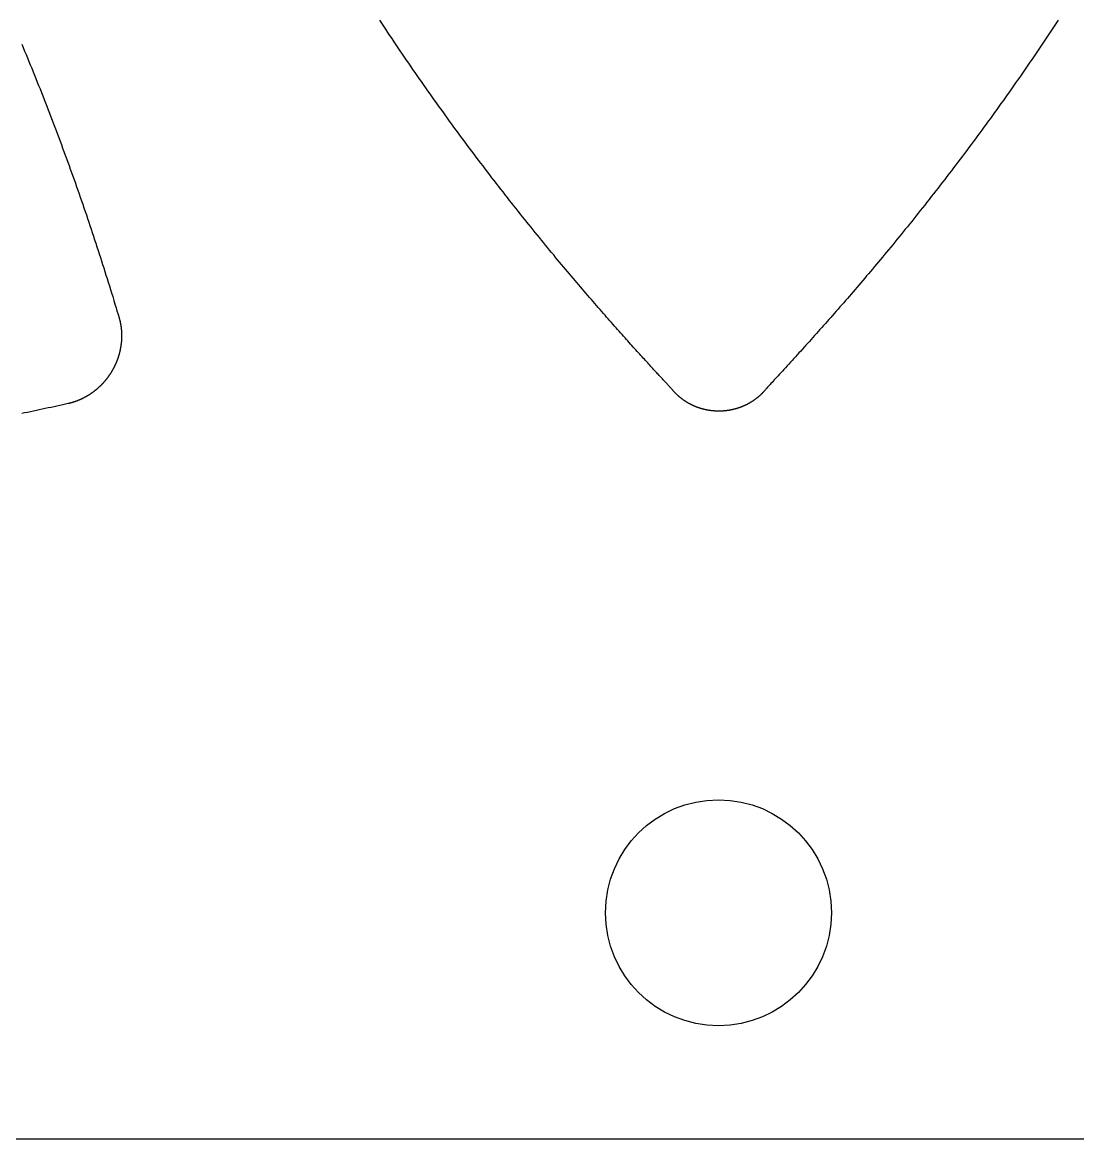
# Model space of a CAD drawing. Extents: x -3 to 136, y 0 to 121.
# Drawn here: x 24.09 to 38.1, y 0 to 14.82 of the extents above; entities that cross this region are included whole.
import ezdxf

# ---------------------------------------------------------------- set-up
doc = ezdxf.new("R2010")
doc.units = 0
doc.layers.get('0').update_dxf_attribs({"linetype": 'CONTINUOUS'})

msp = doc.modelspace()

# ---------------------------------------------------------------- linework, layer by layer
msp.add_lwpolyline([(69.26408, 119.9689, 0.57735027), (64.06792, 119.9689), (-2.59808, 4.5, 0.57735027), (0, 0), (133.332, 0, 0.57735027), (135.93008, 4.5)], format="xyb", close=True)
for points in [[(32.7257, 9.93919, 0), (32.7231, 9.94224, 0), (32.7201, 9.94565, 0), (32.7169, 9.94943, 0), (32.7132, 9.95356, 0), (32.7092, 9.95806, 0), (32.7049, 9.96291, 0), (32.7002, 9.96812, 0), (32.6951, 9.97369, 0), (32.6897, 9.97961, 0), (32.684, 9.98588, 0), (32.6779, 9.9925, 0), (32.6716, 9.99948, 0), (32.6648, 10.0068, 0), (32.6578, 10.0145, 0), (32.6504, 10.0225, 0), (32.6427, 10.0309, 0), (32.6346, 10.0396, 0), (32.6262, 10.0486, 0), (32.6176, 10.058, 0), (32.6086, 10.0677, 0), (32.5993, 10.0778, 0), (32.5896, 10.0882, 0), (32.5797, 10.0989, 0), (32.5694, 10.11, 0), (32.5589, 10.1214, 0), (32.548, 10.1332, 0), (32.5369, 10.1452, 0), (32.5254, 10.1576, 0), (32.5137, 10.1704, 0), (32.5016, 10.1834, 0), (32.4893, 10.1968, 0), (32.4767, 10.2105, 0), (32.4638, 10.2245, 0), (32.4506, 10.2389, 0), (32.4371, 10.2536, 0), (32.4233, 10.2685, 0), (32.4093, 10.2839, 0), (32.395, 10.2995, 0), (32.3804, 10.3154, 0), (32.3655, 10.3317, 0), (32.3504, 10.3482, 0), (32.335, 10.3651, 0), (32.3193, 10.3823, 0), (32.3034, 10.3998, 0), (32.2872, 10.4176, 0), (32.2708, 10.4357, 0), (32.2541, 10.4541, 0), (32.2372, 10.4728, 0), (32.22, 10.4918, 0), (32.2025, 10.5111, 0), (32.1848, 10.5308, 0), (32.1669, 10.5507, 0), (32.1487, 10.5709, 0), (32.1303, 10.5914, 0), (32.1117, 10.6122, 0), (32.0928, 10.6333, 0), (32.0737, 10.6547, 0), (32.0543, 10.6763, 0), (32.0347, 10.6983, 0), (32.0149, 10.7206, 0), (31.9949, 10.7431, 0), (31.9747, 10.7659, 0), (31.9542, 10.789, 0), (31.9336, 10.8124, 0), (31.9127, 10.8361, 0), (31.8916, 10.86, 0), (31.8703, 10.8843, 0), (31.8487, 10.9088, 0), (31.827, 10.9336, 0), (31.8051, 10.9586, 0), (31.783, 10.9839, 0), (31.7607, 11.0096, 0), (31.7382, 11.0354, 0), (31.7155, 11.0616, 0), (31.6926, 11.088, 0), (31.6695, 11.1147, 0), (31.6462, 11.1416, 0), (31.6227, 11.1688, 0), (31.5991, 11.1963, 0), (31.5753, 11.224, 0), (31.5513, 11.252, 0), (31.5271, 11.2802, 0), (31.5028, 11.3087, 0), (31.4783, 11.3375, 0), (31.4536, 11.3665, 0), (31.4288, 11.3958, 0), (31.4038, 11.4253, 0), (31.3786, 11.4551, 0), (31.3533, 11.4851, 0), (31.3278, 11.5154, 0), (31.3022, 11.5459, 0), (31.2764, 11.5767, 0), (31.2505, 11.6077, 0), (31.2244, 11.639, 0), (31.1982, 11.6705, 0), (31.1718, 11.7022, 0), (31.1453, 11.7342, 0), (31.1187, 11.7664, 0), (31.0919, 11.7988, 0), (31.065, 11.8315, 0), (31.038, 11.8645, 0), (31.0108, 11.8976, 0), (30.9835, 11.931, 0), (30.9561, 11.9646, 0), (30.9286, 11.9985, 0), (30.9009, 12.0325, 0), (30.8731, 12.0668, 0), (30.8453, 12.1014, 0), (30.8173, 12.1361, 0), (30.7892, 12.1711, 0), (30.7609, 12.2063, 0), (30.7326, 12.2417, 0), (30.7042, 12.2773, 0), (30.6757, 12.3132, 0), (30.647, 12.3492, 0), (30.6183, 12.3855, 0), (30.5895, 12.422, 0), (30.5606, 12.4587, 0), (30.5316, 12.4956, 0), (30.5025, 12.5327, 0), (30.4734, 12.5701, 0), (30.4441, 12.6076, 0), (30.4148, 12.6453, 0), (30.3854, 12.6833, 0), (30.3559, 12.7214, 0), (30.3264, 12.7598, 0), (30.2967, 12.7983, 0), (30.2671, 12.8371, 0), (30.2373, 12.876, 0), (30.2075, 12.9152, 0), (30.1776, 12.9545, 0), (30.1477, 12.9941, 0), (30.1177, 13.0337, 0), (30.0878, 13.0734, 0), (30.058, 13.1131, 0), (30.0283, 13.1529, 0), (29.9986, 13.1927, 0), (29.969, 13.2325, 0), (29.9394, 13.2723, 0), (29.9099, 13.3122, 0), (29.8805, 13.3522, 0), (29.8511, 13.3921, 0), (29.8218, 13.4321, 0), (29.7925, 13.4721, 0), (29.7634, 13.5122, 0), (29.7342, 13.5523, 0), (29.7052, 13.5924, 0), (29.6762, 13.6326, 0), (29.6473, 13.6728, 0), (29.6184, 13.713, 0), (29.5896, 13.7532, 0), (29.5609, 13.7935, 0), (29.5322, 13.8339, 0), (29.5036, 13.8742, 0), (29.475, 13.9146, 0), (29.4465, 13.9551, 0), (29.4181, 13.9956, 0), (29.3897, 14.0361, 0), (29.3615, 14.0766, 0), (29.3332, 14.1172, 0), (29.305, 14.1578, 0), (29.2769, 14.1984, 0), (29.2489, 14.2391, 0), (29.2209, 14.2798, 0), (29.193, 14.3206, 0), (29.1651, 14.3613, 0), (29.1373, 14.4021, 0), (29.1096, 14.443, 0), (29.0819, 14.4839, 0), (29.0543, 14.5248, 0), (29.0268, 14.5658, 0), (28.9993, 14.6068, 0), (28.9719, 14.6478, 0), (28.9446, 14.6888, 0), (28.9173, 14.7299, 0), (28.89, 14.7711, 0), (28.8629, 14.8122, 0), (28.8358, 14.8534, 0)], [(37.842, 14.8508, 0), (37.8158, 14.8108, 0), (37.7894, 14.7708, 0), (37.763, 14.7308, 0), (37.7366, 14.6909, 0), (37.7101, 14.6511, 0), (37.6835, 14.6112, 0), (37.6568, 14.5714, 0), (37.6301, 14.5316, 0), (37.6034, 14.4919, 0), (37.5766, 14.4522, 0), (37.5497, 14.4125, 0), (37.5227, 14.3729, 0), (37.4957, 14.3333, 0), (37.4687, 14.2937, 0), (37.4416, 14.2541, 0), (37.4144, 14.2146, 0), (37.3872, 14.1751, 0), (37.3599, 14.1357, 0), (37.3325, 14.0963, 0), (37.3051, 14.0569, 0), (37.2776, 14.0176, 0), (37.2501, 13.9782, 0), (37.2225, 13.939, 0), (37.1948, 13.8997, 0), (37.1671, 13.8605, 0), (37.1393, 13.8213, 0), (37.1115, 13.7822, 0), (37.0836, 13.743, 0), (37.0556, 13.704, 0), (37.0276, 13.6649, 0), (36.9995, 13.6259, 0), (36.9714, 13.5869, 0), (36.9432, 13.5479, 0), (36.9149, 13.509, 0), (36.8866, 13.4701, 0), (36.8582, 13.4313, 0), (36.8297, 13.3924, 0), (36.8012, 13.3536, 0), (36.7727, 13.3149, 0), (36.744, 13.2761, 0), (36.7154, 13.2374, 0), (36.6866, 13.1988, 0), (36.6578, 13.1601, 0), (36.6289, 13.1215, 0), (36.6, 13.0829, 0), (36.571, 13.0444, 0), (36.542, 13.0059, 0), (36.5129, 12.9674, 0), (36.4837, 12.9289, 0), (36.4544, 12.8905, 0), (36.4252, 12.8521, 0), (36.3958, 12.8138, 0), (36.3664, 12.7755, 0), (36.3369, 12.7372, 0), (36.3074, 12.6989, 0), (36.2778, 12.6607, 0), (36.2481, 12.6225, 0), (36.2184, 12.5843, 0), (36.1887, 12.5463, 0), (36.1591, 12.5085, 0), (36.1296, 12.4709, 0), (36.1003, 12.4336, 0), (36.0711, 12.3966, 0), (36.042, 12.3598, 0), (36.013, 12.3233, 0), (35.9841, 12.287, 0), (35.9554, 12.251, 0), (35.9268, 12.2152, 0), (35.8983, 12.1797, 0), (35.87, 12.1444, 0), (35.8417, 12.1093, 0), (35.8136, 12.0745, 0), (35.7856, 12.0399, 0), (35.7577, 12.0055, 0), (35.7299, 11.9713, 0), (35.7022, 11.9374, 0), (35.6747, 11.9038, 0), (35.6472, 11.8703, 0), (35.6199, 11.837, 0), (35.5927, 11.804, 0), (35.5656, 11.7712, 0), (35.5386, 11.7386, 0), (35.5117, 11.7062, 0), (35.4849, 11.6741, 0), (35.4583, 11.6421, 0), (35.4317, 11.6103, 0), (35.4052, 11.5788, 0), (35.3789, 11.5474, 0), (35.3527, 11.5163, 0), (35.3265, 11.4853, 0), (35.3005, 11.4545, 0), (35.2745, 11.4239, 0), (35.2487, 11.3936, 0), (35.223, 11.3634, 0), (35.1973, 11.3334, 0), (35.1718, 11.3035, 0), (35.1463, 11.2739, 0), (35.121, 11.2444, 0), (35.0958, 11.2151, 0), (35.0706, 11.186, 0), (35.0456, 11.1571, 0), (35.0206, 11.1283, 0), (34.9957, 11.0997, 0), (34.971, 11.0713, 0), (34.9463, 11.043, 0), (34.9217, 11.0149, 0), (34.8972, 10.9869, 0), (34.8728, 10.9591, 0), (34.8485, 10.9315, 0), (34.8242, 10.904, 0), (34.8001, 10.8767, 0), (34.776, 10.8495, 0), (34.752, 10.8225, 0), (34.7282, 10.7956, 0), (34.7044, 10.7688, 0), (34.6806, 10.7422, 0), (34.657, 10.7158, 0), (34.6334, 10.6894, 0), (34.61, 10.6632, 0), (34.5866, 10.6372, 0), (34.5633, 10.6112, 0), (34.54, 10.5854, 0), (34.5169, 10.5597, 0), (34.4938, 10.5342, 0), (34.4708, 10.5087, 0), (34.4479, 10.4834, 0), (34.425, 10.4582, 0), (34.4022, 10.4331, 0), (34.3795, 10.4082, 0), (34.3569, 10.3833, 0), (34.3343, 10.3585, 0), (34.3118, 10.3339, 0), (34.2894, 10.3093, 0), (34.2671, 10.2849, 0), (34.245, 10.2608, 0), (34.2235, 10.2373, 0), (34.2025, 10.2144, 0), (34.1821, 10.1922, 0), (34.1624, 10.1707, 0), (34.1433, 10.1499, 0), (34.1248, 10.1298, 0), (34.1072, 10.1106, 0), (34.0902, 10.0921, 0), (34.074, 10.0745, 0), (34.0587, 10.0577, 0), (34.0441, 10.0419, 0), (34.0305, 10.027, 0), (34.0177, 10.013, 0), (34.0059, 10, 0), (33.995, 9.98806, 0), (33.9851, 9.97713, 0), (33.9763, 9.96728, 0), (33.9684, 9.95853, 0), (33.9617, 9.95091, 0), (33.9561, 9.94446, 0), (33.9516, 9.93919, 0)], [(24.0834, 14.5326, 0), (24.1024, 14.487, 0), (24.1214, 14.4413, 0), (24.1404, 14.3957, 0), (24.1592, 14.35, 0), (24.178, 14.3043, 0), (24.1968, 14.2585, 0), (24.2154, 14.2128, 0), (24.234, 14.167, 0), (24.2526, 14.1212, 0), (24.271, 14.0753, 0), (24.2895, 14.0294, 0), (24.3078, 13.9836, 0), (24.3261, 13.9376, 0), (24.3443, 13.8917, 0), (24.3624, 13.8457, 0), (24.3805, 13.7997, 0), (24.3985, 13.7537, 0), (24.4164, 13.7076, 0), (24.4343, 13.6616, 0), (24.4521, 13.6154, 0), (24.4699, 13.5693, 0), (24.4875, 13.5231, 0), (24.5052, 13.477, 0), (24.5227, 13.4307, 0), (24.5402, 13.3845, 0), (24.5576, 13.3382, 0), (24.575, 13.2919, 0), (24.5923, 13.2456, 0), (24.6095, 13.1992, 0), (24.6267, 13.1528, 0), (24.6438, 13.1064, 0), (24.6609, 13.0599, 0), (24.6779, 13.0134, 0), (24.6948, 12.9669, 0), (24.7116, 12.9204, 0), (24.7284, 12.8738, 0), (24.7452, 12.8272, 0), (24.7618, 12.7806, 0), (24.7784, 12.7339, 0), (24.795, 12.6872, 0), (24.8115, 12.6404, 0), (24.8279, 12.5937, 0), (24.8443, 12.5469, 0), (24.8606, 12.5, 0), (24.8768, 12.4532, 0), (24.893, 12.4063, 0), (24.9091, 12.3594, 0), (24.9252, 12.3124, 0), (24.9412, 12.2654, 0), (24.9571, 12.2184, 0), (24.973, 12.1713, 0), (24.9888, 12.1242, 0), (25.0045, 12.0771, 0), (25.0202, 12.0299, 0), (25.0359, 11.9827, 0), (25.0514, 11.9355, 0), (25.0669, 11.8885, 0), (25.0822, 11.8416, 0), (25.0974, 11.7949, 0), (25.1125, 11.7482, 0), (25.1276, 11.7016, 0), (25.1425, 11.655, 0), (25.1574, 11.6083, 0), (25.1723, 11.5616, 0), (25.1871, 11.5147, 0), (25.2019, 11.4677, 0), (25.2167, 11.4205, 0), (25.2316, 11.373, 0), (25.2464, 11.3253, 0), (25.2612, 11.2773, 0), (25.2761, 11.2289, 0), (25.2911, 11.1801, 0), (25.3061, 11.1309, 0), (25.3212, 11.0812, 0), (25.3356, 11.0338, 0), (25.3481, 10.9923, 0), (25.3586, 10.9574, 0), (25.367, 10.9296, 0), (25.373, 10.9095, 0)], [(25.373, 10.9095, 0), (25.3742, 10.9058, 0), (25.3753, 10.9021, 0), (25.3764, 10.8983, 0), (25.3774, 10.8946, 0), (25.3785, 10.8909, 0), (25.3795, 10.8871, 0), (25.3805, 10.8834, 0), (25.3815, 10.8796, 0), (25.3825, 10.8758, 0), (25.3835, 10.8721, 0), (25.3844, 10.8683, 0), (25.3853, 10.8645, 0), (25.3863, 10.8607, 0), (25.3871, 10.8569, 0), (25.388, 10.8532, 0), (25.3889, 10.8494, 0), (25.3897, 10.8456, 0), (25.3905, 10.8418, 0), (25.3913, 10.838, 0), (25.3921, 10.8341, 0), (25.3929, 10.8303, 0), (25.3936, 10.8265, 0), (25.3944, 10.8227, 0), (25.3951, 10.8189, 0), (25.3958, 10.8151, 0), (25.3965, 10.8112, 0), (25.3971, 10.8074, 0), (25.3978, 10.8036, 0), (25.3984, 10.7997, 0), (25.399, 10.7959, 0), (25.3996, 10.792, 0), (25.4002, 10.7882, 0), (25.4007, 10.7843, 0), (25.4013, 10.7805, 0), (25.4018, 10.7766, 0), (25.4023, 10.7728, 0), (25.4028, 10.7689, 0), (25.4033, 10.765, 0), (25.4037, 10.7612, 0), (25.4042, 10.7573, 0), (25.4046, 10.7535, 0), (25.405, 10.7496, 0), (25.4054, 10.7457, 0), (25.4057, 10.7418, 0), (25.4061, 10.738, 0), (25.4064, 10.7341, 0), (25.4067, 10.7302, 0), (25.407, 10.7263, 0), (25.4073, 10.7224, 0), (25.4076, 10.7185, 0), (25.4078, 10.7147, 0), (25.408, 10.7108, 0), (25.4083, 10.7069, 0), (25.4084, 10.703, 0), (25.4086, 10.6991, 0), (25.4088, 10.6952, 0), (25.4089, 10.6913, 0), (25.409, 10.6874, 0), (25.4092, 10.6835, 0), (25.4092, 10.6796, 0), (25.4093, 10.6758, 0), (25.4094, 10.6719, 0), (25.4094, 10.668, 0), (25.4094, 10.6641, 0), (25.4094, 10.6602, 0), (25.4094, 10.6563, 0), (25.4094, 10.6524, 0), (25.4094, 10.6485, 0), (25.4093, 10.6446, 0), (25.4092, 10.6407, 0), (25.4091, 10.6368, 0), (25.409, 10.633, 0), (25.4089, 10.6291, 0), (25.4087, 10.6252, 0), (25.4086, 10.6213, 0), (25.4084, 10.6174, 0), (25.4082, 10.6135, 0), (25.408, 10.6096, 0), (25.4077, 10.6057, 0), (25.4075, 10.6019, 0), (25.4072, 10.598, 0), (25.4069, 10.5941, 0), (25.4066, 10.5902, 0), (25.4063, 10.5863, 0), (25.406, 10.5825, 0), (25.4056, 10.5786, 0), (25.4053, 10.5747, 0), (25.4049, 10.5708, 0), (25.4045, 10.567, 0), (25.4041, 10.5631, 0), (25.4036, 10.5592, 0), (25.4032, 10.5554, 0), (25.4027, 10.5515, 0), (25.4023, 10.5476, 0), (25.4018, 10.5438, 0), (25.4012, 10.5399, 0), (25.4007, 10.5361, 0), (25.4002, 10.5322, 0), (25.3996, 10.5284, 0), (25.399, 10.5245, 0), (25.3984, 10.5207, 0), (25.3978, 10.5168, 0), (25.3972, 10.513, 0), (25.3965, 10.5091, 0), (25.3959, 10.5053, 0), (25.3952, 10.5014, 0), (25.3945, 10.4976, 0), (25.3938, 10.4938, 0), (25.3931, 10.49, 0), (25.3923, 10.4861, 0), (25.3916, 10.4823, 0), (25.3908, 10.4785, 0), (25.39, 10.4747, 0), (25.3892, 10.4709, 0), (25.3884, 10.4671, 0), (25.3875, 10.4633, 0), (25.3867, 10.4595, 0), (25.3858, 10.4557, 0), (25.3849, 10.4519, 0), (25.384, 10.4481, 0), (25.3831, 10.4443, 0), (25.3822, 10.4405, 0), (25.3812, 10.4368, 0), (25.3802, 10.433, 0), (25.3793, 10.4292, 0), (25.3783, 10.4255, 0), (25.3773, 10.4217, 0), (25.3762, 10.418, 0), (25.3752, 10.4142, 0), (25.3741, 10.4105, 0), (25.373, 10.4067, 0), (25.372, 10.403, 0), (25.3708, 10.3993, 0), (25.3697, 10.3955, 0), (25.3686, 10.3918, 0), (25.3674, 10.3881, 0), (25.3663, 10.3844, 0), (25.3651, 10.3807, 0), (25.3639, 10.377, 0), (25.3627, 10.3733, 0), (25.3614, 10.3696, 0), (25.3602, 10.3659, 0), (25.3589, 10.3623, 0), (25.3577, 10.3586, 0), (25.3564, 10.3549, 0), (25.3551, 10.3513, 0), (25.3538, 10.3476, 0), (25.3524, 10.344, 0), (25.3511, 10.3403, 0), (25.3497, 10.3367, 0), (25.3483, 10.333, 0), (25.3469, 10.3294, 0), (25.3455, 10.3258, 0), (25.3441, 10.3222, 0), (25.3427, 10.3186, 0), (25.3412, 10.315, 0), (25.3397, 10.3114, 0), (25.3382, 10.3078, 0), (25.3367, 10.3042, 0), (25.3352, 10.3006, 0), (25.3337, 10.297, 0), (25.3322, 10.2935, 0), (25.3306, 10.2899, 0), (25.329, 10.2864, 0), (25.3274, 10.2828, 0), (25.3258, 10.2793, 0), (25.3242, 10.2757, 0), (25.3226, 10.2722, 0), (25.3209, 10.2687, 0), (25.3193, 10.2652, 0), (25.3176, 10.2617, 0), (25.3159, 10.2582, 0), (25.3142, 10.2547, 0), (25.3125, 10.2512, 0), (25.3108, 10.2477, 0), (25.309, 10.2442, 0), (25.3073, 10.2407, 0), (25.3055, 10.2373, 0), (25.3037, 10.2338, 0), (25.3019, 10.2304, 0), (25.3001, 10.2269, 0), (25.2982, 10.2235, 0), (25.2964, 10.2201, 0), (25.2945, 10.2167, 0), (25.2926, 10.2133, 0), (25.2908, 10.2099, 0), (25.2889, 10.2065, 0), (25.2869, 10.2031, 0), (25.285, 10.1997, 0), (25.2831, 10.1963, 0), (25.2811, 10.193, 0), (25.2791, 10.1896, 0), (25.2771, 10.1863, 0), (25.2751, 10.1829, 0), (25.2731, 10.1796, 0), (25.2711, 10.1763, 0), (25.269, 10.173, 0), (25.267, 10.1696, 0), (25.2649, 10.1663, 0), (25.2628, 10.1631, 0), (25.2607, 10.1598, 0), (25.2586, 10.1565, 0), (25.2565, 10.1532, 0), (25.2543, 10.15, 0), (25.2522, 10.1467, 0), (25.25, 10.1435, 0), (25.2478, 10.1402, 0), (25.2457, 10.137, 0), (25.2434, 10.1338, 0), (25.2412, 10.1306, 0), (25.239, 10.1274, 0), (25.2368, 10.1242, 0), (25.2345, 10.1211, 0), (25.2322, 10.1179, 0), (25.2299, 10.1147, 0), (25.2276, 10.1116, 0), (25.2253, 10.1085, 0), (25.223, 10.1053, 0), (25.2207, 10.1022, 0), (25.2183, 10.0991, 0), (25.216, 10.096, 0), (25.2136, 10.0929, 0), (25.2112, 10.0899, 0), (25.2088, 10.0868, 0), (25.2064, 10.0837, 0), (25.204, 10.0807, 0), (25.2016, 10.0776, 0), (25.1991, 10.0746, 0), (25.1967, 10.0716, 0), (25.1942, 10.0686, 0), (25.1917, 10.0656, 0), (25.1892, 10.0626, 0), (25.1867, 10.0597, 0), (25.1842, 10.0567, 0), (25.1817, 10.0537, 0), (25.1791, 10.0508, 0), (25.1766, 10.0479, 0), (25.174, 10.0449, 0), (25.1714, 10.042, 0), (25.1688, 10.0391, 0), (25.1662, 10.0363, 0), (25.1636, 10.0334, 0), (25.161, 10.0305, 0), (25.1583, 10.0277, 0), (25.1557, 10.0248, 0), (25.153, 10.022, 0), (25.1504, 10.0192, 0), (25.1477, 10.0163, 0), (25.145, 10.0135, 0), (25.1423, 10.0108, 0), (25.1395, 10.008, 0), (25.1368, 10.0052, 0), (25.1341, 10.0025, 0), (25.1313, 9.99972, 0), (25.1286, 9.99699, 0), (25.1258, 9.99427, 0), (25.123, 9.99156, 0), (25.1202, 9.98887, 0), (25.1174, 9.98618, 0), (25.1146, 9.98351, 0), (25.1117, 9.98085, 0), (25.1089, 9.9782, 0), (25.106, 9.97556, 0), (25.1032, 9.97293, 0), (25.1003, 9.97032, 0), (25.0974, 9.96772, 0), (25.0945, 9.96513, 0), (25.0916, 9.96255, 0), (25.0887, 9.95999, 0), (25.0857, 9.95743, 0), (25.0828, 9.95489, 0), (25.0799, 9.95236, 0), (25.0769, 9.94985, 0), (25.0739, 9.94734, 0), (25.0709, 9.94485, 0), (25.0679, 9.94237, 0), (25.0649, 9.9399, 0), (25.0619, 9.93745, 0), (25.0589, 9.93501, 0), (25.0559, 9.93258, 0), (25.0528, 9.93016, 0), (25.0498, 9.92776, 0), (25.0467, 9.92537, 0), (25.0436, 9.92299, 0), (25.0405, 9.92062, 0), (25.0374, 9.91827, 0), (25.0343, 9.91593, 0), (25.0312, 9.9136, 0), (25.0281, 9.91129, 0), (25.0249, 9.90899, 0), (25.0218, 9.9067, 0), (25.0186, 9.90442, 0), (25.0154, 9.90216, 0), (25.0123, 9.89991, 0), (25.0091, 9.89768, 0), (25.0059, 9.89546, 0), (25.0027, 9.89325, 0), (24.9995, 9.89106, 0), (24.9962, 9.88887, 0), (24.993, 9.88671, 0), (24.9897, 9.88456, 0), (24.9865, 9.88242, 0), (24.9832, 9.88029, 0), (24.98, 9.87818, 0), (24.9767, 9.87609, 0), (24.9734, 9.87401, 0), (24.9701, 9.87194, 0), (24.9668, 9.86989, 0), (24.9635, 9.86785, 0), (24.9602, 9.86582, 0), (24.9568, 9.86381, 0), (24.9535, 9.86182, 0), (24.9501, 9.85984, 0), (24.9468, 9.85787, 0), (24.9434, 9.85592, 0), (24.94, 9.85399, 0), (24.9367, 9.85207, 0), (24.9333, 9.85016, 0), (24.9299, 9.84827, 0), (24.9265, 9.84639, 0), (24.9231, 9.84453, 0), (24.9196, 9.84268, 0), (24.9162, 9.84085, 0), (24.9128, 9.83904, 0), (24.9093, 9.83723, 0), (24.9059, 9.83545, 0), (24.9024, 9.83368, 0), (24.899, 9.83192, 0), (24.8955, 9.83018, 0), (24.892, 9.82845, 0), (24.8885, 9.82674, 0), (24.885, 9.82505, 0), (24.8815, 9.82337, 0), (24.878, 9.82171, 0), (24.8745, 9.82006, 0), (24.871, 9.81843, 0), (24.8675, 9.81681, 0), (24.8639, 9.81521, 0), (24.8604, 9.81362, 0), (24.8568, 9.81205, 0), (24.8533, 9.8105, 0), (24.8497, 9.80896, 0), (24.8462, 9.80744, 0), (24.8426, 9.80593, 0), (24.839, 9.80444, 0), (24.8354, 9.80297, 0), (24.8318, 9.80151, 0), (24.8282, 9.80007, 0), (24.8246, 9.79864, 0), (24.821, 9.79723, 0), (24.8174, 9.79584, 0), (24.8137, 9.79446, 0), (24.8101, 9.7931, 0), (24.8065, 9.79176, 0), (24.8028, 9.79043, 0), (24.7992, 9.78912, 0), (24.7955, 9.78782, 0), (24.7919, 9.78654, 0), (24.7882, 9.78528, 0), (24.7845, 9.78404, 0), (24.7808, 9.78281, 0), (24.7771, 9.78159, 0), (24.7735, 9.7804, 0), (24.7698, 9.77922, 0), (24.7661, 9.77806, 0), (24.7623, 9.77691, 0), (24.7586, 9.77578, 0), (24.7549, 9.77467, 0), (24.7512, 9.77358, 0), (24.7475, 9.7725, 0), (24.7437, 9.77144, 0), (24.74, 9.7704, 0), (24.7362, 9.76937, 0), (24.7325, 9.76836, 0), (24.7287, 9.76737, 0), (24.725, 9.7664, 0), (24.7212, 9.76544, 0), (24.7175, 9.7645, 0), (24.7137, 9.76358, 0), (24.7099, 9.76268, 0), (24.7061, 9.76179, 0), (24.7023, 9.76092, 0), (24.6985, 9.76007, 0)], [(33.9516, 9.93919, 0), (33.9493, 9.93641, 0), (33.9469, 9.93364, 0), (33.9445, 9.93088, 0), (33.9422, 9.92813, 0), (33.9398, 9.9254, 0), (33.9374, 9.92268, 0), (33.9349, 9.91997, 0), (33.9325, 9.91727, 0), (33.9301, 9.91459, 0), (33.9276, 9.91192, 0), (33.9251, 9.90926, 0), (33.9227, 9.90661, 0), (33.9202, 9.90397, 0), (33.9177, 9.90135, 0), (33.9151, 9.89874, 0), (33.9126, 9.89614, 0), (33.9101, 9.89356, 0), (33.9075, 9.89098, 0), (33.9049, 9.88842, 0), (33.9023, 9.88588, 0), (33.8997, 9.88334, 0), (33.8971, 9.88082, 0), (33.8945, 9.87831, 0), (33.8919, 9.87581, 0), (33.8892, 9.87333, 0), (33.8866, 9.87085, 0), (33.8839, 9.86839, 0), (33.8812, 9.86595, 0), (33.8785, 9.86351, 0), (33.8758, 9.86109, 0), (33.8731, 9.85869, 0), (33.8704, 9.85629, 0), (33.8677, 9.85391, 0), (33.8649, 9.85154, 0), (33.8621, 9.84919, 0), (33.8594, 9.84684, 0), (33.8566, 9.84451, 0), (33.8538, 9.8422, 0), (33.851, 9.83989, 0), (33.8482, 9.8376, 0), (33.8453, 9.83533, 0), (33.8425, 9.83306, 0), (33.8397, 9.83081, 0), (33.8368, 9.82858, 0), (33.8339, 9.82635, 0), (33.831, 9.82414, 0), (33.8281, 9.82195, 0), (33.8252, 9.81976, 0), (33.8223, 9.81759, 0), (33.8194, 9.81544, 0), (33.8165, 9.81329, 0), (33.8135, 9.81116, 0), (33.8106, 9.80905, 0), (33.8076, 9.80695, 0), (33.8046, 9.80486, 0), (33.8017, 9.80278, 0), (33.7987, 9.80072, 0), (33.7957, 9.79868, 0), (33.7926, 9.79664, 0), (33.7896, 9.79462, 0), (33.7866, 9.79262, 0), (33.7835, 9.79062, 0), (33.7805, 9.78865, 0), (33.7774, 9.78668, 0), (33.7744, 9.78473, 0), (33.7713, 9.7828, 0), (33.7682, 9.78088, 0), (33.7651, 9.77897, 0), (33.762, 9.77708, 0), (33.7589, 9.77521, 0), (33.7558, 9.77334, 0), (33.7526, 9.7715, 0), (33.7495, 9.76966, 0), (33.7463, 9.76784, 0), (33.7432, 9.76604, 0), (33.74, 9.76425, 0), (33.7369, 9.76248, 0), (33.7337, 9.76071, 0), (33.7305, 9.75897, 0), (33.7273, 9.75724, 0), (33.7241, 9.75552, 0), (33.7209, 9.75382, 0), (33.7177, 9.75213, 0), (33.7144, 9.75046, 0), (33.7112, 9.7488, 0), (33.708, 9.74716, 0), (33.7047, 9.74553, 0), (33.7015, 9.74392, 0), (33.6982, 9.74232, 0), (33.6949, 9.74074, 0), (33.6917, 9.73917, 0), (33.6884, 9.73761, 0), (33.6851, 9.73607, 0), (33.6818, 9.73455, 0), (33.6785, 9.73304, 0), (33.6752, 9.73155, 0), (33.6719, 9.73007, 0), (33.6685, 9.7286, 0), (33.6652, 9.72715, 0), (33.6619, 9.72572, 0), (33.6585, 9.7243, 0), (33.6552, 9.72289, 0), (33.6518, 9.7215, 0), (33.6485, 9.72013, 0), (33.6451, 9.71877, 0), (33.6417, 9.71742, 0), (33.6383, 9.7161, 0), (33.635, 9.71478, 0), (33.6316, 9.71348, 0), (33.6282, 9.7122, 0), (33.6248, 9.71093, 0), (33.6213, 9.70967, 0), (33.6179, 9.70844, 0), (33.6145, 9.70721, 0), (33.6111, 9.706, 0), (33.6076, 9.70481, 0), (33.6042, 9.70363, 0), (33.6008, 9.70247, 0), (33.5973, 9.70132, 0), (33.5938, 9.70019, 0), (33.5904, 9.69908, 0), (33.5869, 9.69797, 0), (33.5834, 9.69689, 0), (33.58, 9.69582, 0), (33.5765, 9.69476, 0), (33.573, 9.69372, 0), (33.5695, 9.6927, 0), (33.566, 9.69169, 0), (33.5625, 9.6907, 0), (33.559, 9.68972, 0), (33.5555, 9.68876, 0), (33.552, 9.68781, 0), (33.5485, 9.68688, 0), (33.5449, 9.68597, 0), (33.5414, 9.68507, 0), (33.5379, 9.68418, 0), (33.5344, 9.68332, 0), (33.5308, 9.68246, 0), (33.5273, 9.68163, 0), (33.5238, 9.68081, 0), (33.5202, 9.68, 0), (33.5167, 9.67921, 0), (33.5131, 9.67844, 0), (33.5096, 9.67768, 0), (33.506, 9.67694, 0), (33.5024, 9.67621, 0), (33.4989, 9.6755, 0), (33.4953, 9.67481, 0), (33.4918, 9.67413, 0), (33.4882, 9.67347, 0), (33.4846, 9.67282, 0), (33.481, 9.67219, 0), (33.4775, 9.67157, 0), (33.4739, 9.67097, 0), (33.4703, 9.67039, 0), (33.4667, 9.66982, 0), (33.4631, 9.66927, 0), (33.4595, 9.66873, 0), (33.4559, 9.66821, 0), (33.4523, 9.6677, 0), (33.4488, 9.66721, 0), (33.4452, 9.66674, 0), (33.4416, 9.66628, 0), (33.438, 9.66584, 0), (33.4343, 9.66541, 0), (33.4307, 9.665, 0), (33.4271, 9.66461, 0), (33.4235, 9.66423, 0), (33.4199, 9.66386, 0), (33.4163, 9.66352, 0), (33.4127, 9.66318, 0), (33.4091, 9.66287, 0), (33.4055, 9.66257, 0), (33.4018, 9.66228, 0), (33.3982, 9.66202, 0), (33.3946, 9.66176, 0), (33.391, 9.66153, 0), (33.3874, 9.6613, 0), (33.3837, 9.6611, 0), (33.3801, 9.66091, 0), (33.3765, 9.66074, 0), (33.3729, 9.66058, 0), (33.3692, 9.66044, 0), (33.3656, 9.66031, 0), (33.362, 9.6602, 0), (33.3583, 9.66011, 0), (33.3547, 9.66003, 0), (33.3511, 9.65997, 0), (33.3475, 9.65992, 0), (33.3438, 9.65989, 0), (33.3402, 9.65987, 0), (33.3366, 9.65988, 0), (33.3329, 9.65989, 0), (33.3293, 9.65993, 0), (33.3257, 9.65997, 0), (33.322, 9.66004, 0), (33.3184, 9.66012, 0), (33.3148, 9.66022, 0), (33.3111, 9.66033, 0), (33.3075, 9.66046, 0), (33.3039, 9.6606, 0), (33.3003, 9.66076, 0), (33.2966, 9.66094, 0), (33.293, 9.66113, 0), (33.2894, 9.66134, 0), (33.2857, 9.66156, 0), (33.2821, 9.6618, 0), (33.2785, 9.66206, 0), (33.2748, 9.66233, 0), (33.2712, 9.66261, 0), (33.2676, 9.66292, 0), (33.264, 9.66324, 0), (33.2604, 9.66357, 0), (33.2567, 9.66392, 0), (33.2531, 9.66429, 0), (33.2495, 9.66467, 0), (33.2459, 9.66507, 0), (33.2423, 9.66549, 0), (33.2386, 9.66592, 0), (33.235, 9.66637, 0), (33.2314, 9.66683, 0), (33.2278, 9.66731, 0), (33.2242, 9.6678, 0), (33.2206, 9.66831, 0), (33.217, 9.66883, 0), (33.2134, 9.66938, 0), (33.2098, 9.66993, 0), (33.2062, 9.67051, 0), (33.2026, 9.67109, 0), (33.1991, 9.6717, 0), (33.1955, 9.67232, 0), (33.1919, 9.67295, 0), (33.1883, 9.6736, 0), (33.1848, 9.67427, 0), (33.1812, 9.67495, 0), (33.1776, 9.67565, 0), (33.1741, 9.67637, 0), (33.1705, 9.67709, 0), (33.167, 9.67784, 0), (33.1634, 9.6786, 0), (33.1599, 9.67938, 0), (33.1563, 9.68017, 0), (33.1528, 9.68097, 0), (33.1492, 9.6818, 0), (33.1457, 9.68264, 0), (33.1422, 9.68349, 0), (33.1387, 9.68436, 0), (33.1351, 9.68524, 0), (33.1316, 9.68614, 0), (33.1281, 9.68706, 0), (33.1246, 9.68799, 0), (33.1211, 9.68894, 0), (33.1176, 9.6899, 0), (33.1141, 9.69088, 0), (33.1106, 9.69187, 0), (33.1071, 9.69288, 0), (33.1036, 9.6939, 0), (33.1002, 9.69494, 0), (33.0967, 9.696, 0), (33.0932, 9.69707, 0), (33.0898, 9.69815, 0), (33.0863, 9.69925, 0), (33.0829, 9.70037, 0), (33.0794, 9.7015, 0), (33.076, 9.70265, 0), (33.0725, 9.70381, 0), (33.0691, 9.70499, 0), (33.0657, 9.70618, 0), (33.0623, 9.70739, 0), (33.0589, 9.70861, 0), (33.0554, 9.70985, 0), (33.052, 9.7111, 0), (33.0486, 9.71237, 0), (33.0452, 9.71365, 0), (33.0419, 9.71495, 0), (33.0385, 9.71627, 0), (33.0351, 9.7176, 0), (33.0317, 9.71894, 0), (33.0284, 9.7203, 0), (33.025, 9.72168, 0), (33.0217, 9.72307, 0), (33.0183, 9.72447, 0), (33.015, 9.72589, 0), (33.0116, 9.72733, 0), (33.0083, 9.72878, 0), (33.005, 9.73024, 0), (33.0017, 9.73172, 0), (32.9984, 9.73322, 0), (32.9951, 9.73473, 0), (32.9918, 9.73626, 0), (32.9885, 9.7378, 0), (32.9852, 9.73935, 0), (32.9819, 9.74093, 0), (32.9787, 9.74251, 0), (32.9754, 9.74411, 0), (32.9721, 9.74573, 0), (32.9689, 9.74736, 0), (32.9657, 9.74901, 0), (32.9624, 9.75067, 0), (32.9592, 9.75234, 0), (32.956, 9.75403, 0), (32.9528, 9.75574, 0), (32.9496, 9.75746, 0), (32.9464, 9.75919, 0), (32.9432, 9.76094, 0), (32.94, 9.76271, 0), (32.9368, 9.76448, 0), (32.9337, 9.76628, 0), (32.9305, 9.76808, 0), (32.9274, 9.7699, 0), (32.9242, 9.77174, 0), (32.9211, 9.77359, 0), (32.918, 9.77545, 0), (32.9149, 9.77733, 0), (32.9118, 9.77922, 0), (32.9087, 9.78112, 0), (32.9056, 9.78304, 0), (32.9025, 9.78497, 0), (32.8995, 9.78692, 0), (32.8964, 9.78888, 0), (32.8934, 9.79086, 0), (32.8903, 9.79285, 0), (32.8873, 9.79485, 0), (32.8843, 9.79686, 0), (32.8813, 9.79889, 0), (32.8783, 9.80094, 0), (32.8753, 9.80299, 0), (32.8723, 9.80507, 0), (32.8694, 9.80715, 0), (32.8664, 9.80925, 0), (32.8635, 9.81136, 0), (32.8605, 9.81349, 0), (32.8576, 9.81563, 0), (32.8547, 9.81778, 0), (32.8518, 9.81994, 0), (32.8489, 9.82212, 0), (32.846, 9.82432, 0), (32.8431, 9.82652, 0), (32.8402, 9.82874, 0), (32.8374, 9.83098, 0), (32.8346, 9.83322, 0), (32.8317, 9.83548, 0), (32.8289, 9.83775, 0), (32.8261, 9.84004, 0), (32.8233, 9.84234, 0), (32.8205, 9.84465, 0), (32.8177, 9.84698, 0), (32.815, 9.84932, 0), (32.8122, 9.85167, 0), (32.8095, 9.85403, 0), (32.8067, 9.85641, 0), (32.804, 9.8588, 0), (32.8013, 9.8612, 0), (32.7986, 9.86362, 0), (32.7959, 9.86605, 0), (32.7932, 9.86849, 0), (32.7906, 9.87095, 0), (32.7879, 9.87341, 0), (32.7853, 9.87589, 0), (32.7827, 9.87839, 0), (32.78, 9.88089, 0), (32.7774, 9.88341, 0), (32.7749, 9.88594, 0), (32.7723, 9.88849, 0), (32.7697, 9.89105, 0), (32.7672, 9.89361, 0), (32.7646, 9.8962, 0), (32.7621, 9.89879, 0), (32.7596, 9.9014, 0), (32.7571, 9.90402, 0), (32.7546, 9.90665, 0), (32.7521, 9.90929, 0), (32.7496, 9.91195, 0), (32.7472, 9.91462, 0), (32.7447, 9.9173, 0), (32.7423, 9.91999, 0), (32.7399, 9.9227, 0), (32.7375, 9.92542, 0), (32.7351, 9.92815, 0), (32.7327, 9.93089, 0), (32.7304, 9.93364, 0), (32.728, 9.93641, 0), (32.7257, 9.93919, 0)], [(24.6985, 9.76007, 0), (24.6295, 9.74474, 0), (24.5901, 9.73604, 0), (24.5512, 9.72748, 0), (24.5123, 9.71897, 0), (24.4732, 9.71045, 0), (24.4341, 9.70198, 0), (24.395, 9.69355, 0), (24.356, 9.68518, 0), (24.317, 9.67685, 0), (24.278, 9.66856, 0), (24.239, 9.66032, 0), (24.2, 9.65212, 0), (24.161, 9.64395, 0), (24.122, 9.63583, 0), (24.0829, 9.62774, 0)]]:
    msp.add_polyline3d(points)
msp.add_circle((33.333, 3), 1.5)

doc.saveas('drawing.dxf')
